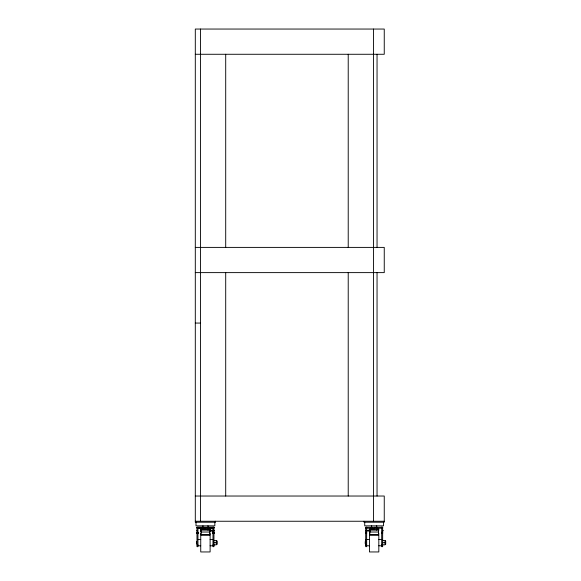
<?xml version="1.0" encoding="UTF-8"?>
<svg xmlns="http://www.w3.org/2000/svg" width="581" height="581" viewBox="0 0 581 581"><rect width="100%" height="100%" fill="white"/><g stroke="black" fill="none" stroke-linecap="round" stroke-linejoin="round"><path stroke-width="0.87" d="M196.872 530.504L196.821 530.838M213.655 527.287L212.98 527.287L212.98 528.238L197.947 528.231L197.947 527.287L213.946 527.316M201.135 531.942L201.142 529.175L201.135 532.022L209.785 532.022L209.785 529.175L209.785 532.022M202.493 528.238L202.493 527.287M202.943 529.182L202.943 525.776M207.983 525.776L207.983 530.126M208.434 528.238L208.434 527.287M209.806 530.395C215.645 529.582 215.82 531.898 209.814 530.918M214.229 530.838L214.149 530.424M365.58 530.743L365.529 530.838M366.393 530.925C371.172 531.6 371.07 529.669 366.393 530.402M369.843 531.942L369.85 529.175L369.843 532.022L378.492 532.022L378.492 529.175L378.492 532.022M371.201 528.238L371.201 527.287M371.651 525.776L371.651 529.182L372.145 529.175M376.691 525.776L376.691 530.126M376.691 527.294L376.604 529.175M377.142 528.238L377.142 527.287M382.857 530.976L382.857 530.424M382.937 530.838L382.937 530.3M203.03 529.182L203.459 529.175M382.363 527.287L381.652 527.287M204.94 529.182L205.718 529.175M372.726 529.182L373.089 529.182M373.648 529.182L374.425 529.175M379.037 529.189L369.269 529.189M210.329 530.133L200.561 530.133M195.303 54.273L384.252 54.273L384.252 29.05L195.303 29.05L195.303 522.225L215.544 522.225L215.544 521.251M195.303 247.397L384.252 247.397L384.252 272.62L195.303 272.62M195.303 323.065L200.481 323.065M195.303 496.029L384.252 496.029L384.252 522.225L364.011 522.225L364.011 521.251M195.303 521.251L384.252 521.251M203.06 527.287L196.981 527.294L196.981 546.663L197.947 546.663L197.947 527.294M204.098 527.279L203.837 527.279M205.231 527.279L204.57 527.279M206.386 527.287L206.03 527.279M208.092 527.287L213.946 527.287L213.946 546.663L212.98 546.663L212.98 527.287M196.981 527.316L197.947 527.352M366.655 527.316L365.689 527.395L366.655 527.526M375.094 527.287L374.738 527.279M381.688 527.352L382.654 527.316M196.981 527.454L197.947 527.526M212.98 527.454L213.946 527.526M381.688 527.454L382.654 527.526M196.981 527.599L197.947 527.599M212.98 527.599L213.946 527.599M365.689 527.599L366.655 527.599M381.688 527.599L382.654 527.599M196.981 527.686L197.947 527.766M212.98 527.686L213.946 527.766M365.689 527.766L366.655 527.686M381.688 527.766L382.654 527.686M196.981 527.853L197.947 527.853M212.98 527.853L213.946 527.853M365.689 527.853L366.655 527.853M381.688 527.853L382.654 527.853M196.981 527.94L197.947 528.027M212.98 528.027L213.946 527.94M365.689 527.94L366.655 528.027M381.688 527.94L382.654 528.027M197.947 528.231L203.248 528.231M207.671 528.231L212.98 528.231M210.235 529.189L200.561 529.189M373.714 529.182L374.527 529.182M369.269 530.133L378.943 530.133M196.981 532.356L197.947 532.276M212.98 532.356L213.946 532.356M365.689 532.356L366.655 532.276M381.688 532.276L382.654 532.356M196.981 532.436L197.947 532.436M212.98 532.436L213.946 532.436M365.689 532.436L366.655 532.436M381.688 532.436L382.654 532.436M196.981 532.574L197.947 532.508M212.98 532.508L213.946 532.574L212.98 532.683M365.689 532.574L366.655 532.508M381.688 532.508L382.654 532.574M196.981 532.719L197.947 532.683M365.689 532.683L366.655 532.632M381.688 532.632L382.654 532.719M197.947 532.799L196.981 532.85L197.947 532.951M212.98 532.777L213.946 532.792M365.689 532.777L366.655 532.755M381.688 532.85L382.654 532.784M212.98 532.951L213.946 532.893M365.689 532.893L366.655 532.951M382.654 532.893L381.688 532.951L382.654 533.097M196.981 533.017L197.947 533.097M212.98 533.097L213.946 533.017M365.689 533.017L366.655 533.097M196.981 533.184L197.947 533.184M212.98 533.184L213.946 533.184M365.689 533.184L366.655 533.184M381.688 533.184L382.654 533.184M196.981 533.271L197.947 533.271M212.98 533.271L213.946 533.271M365.689 533.271L366.655 533.271M381.688 533.271L382.654 533.271M196.981 533.467L197.947 533.365M212.98 533.467L213.946 533.365M365.689 533.467L366.655 533.365M381.688 533.365L382.654 533.467M201.135 534.687L209.785 534.687M369.843 534.687L378.492 534.687M198.172 539.553L200.735 539.553M210.111 539.553L213.467 539.553L213.467 545.791L210.111 545.791M366.023 539.553L369.443 539.553M378.819 539.553L382.175 539.553M213.946 540.512L216.285 540.512L216.285 544.833L212.98 544.833M382.654 540.512L384.992 540.512L384.992 544.833L381.688 544.833M213.946 542.669L216.285 542.669M382.654 542.669L384.992 542.669M196.981 544.833L197.947 544.833M365.689 544.833L366.655 544.833M212.98 545.363L213.946 545.363M198.172 545.791L200.735 545.791M366.023 545.791L369.443 545.791M378.819 545.791L382.175 545.791M205.819 529.182L205.129 529.182M369.843 531.731L369.843 531.187L369.843 535.195L378.492 535.195L378.492 531.187M201.135 530.526L201.135 530.794M201.135 531.731L201.135 531.187L201.135 535.195L209.785 535.195L209.785 531.187M385.697 541.158L385.697 544.186M385.537 540.722L385.537 544.622M383.547 522.225L383.547 525.849L364.723 525.849L364.723 522.225M378.819 533.394L378.819 551.95L369.443 551.95L369.443 533.394M377.047 54.273L377.047 247.397M377.047 272.62L377.047 496.029M373.445 29.05L373.445 521.251M365.609 540.352L365.609 544.993M365.231 541.601L365.231 543.743M348.222 54.273L348.222 247.397M348.222 272.62L348.222 496.029M225.704 54.273L225.704 247.397M225.704 272.62L225.704 496.029M216.989 541.158L216.989 544.186M216.829 540.722L216.829 544.622M214.839 522.225L214.839 525.849L196.015 525.849L196.015 522.225M210.111 533.394L210.111 551.95L200.735 551.95L200.735 533.394M200.481 29.05L200.481 521.251M196.523 541.601L196.523 543.743M366.655 527.287L366.655 528.231L381.688 528.238L381.688 527.287L381.688 546.663L382.654 546.663L382.654 527.294L365.689 527.287L365.689 546.663L366.655 546.663L366.655 527.294"/></g></svg>
